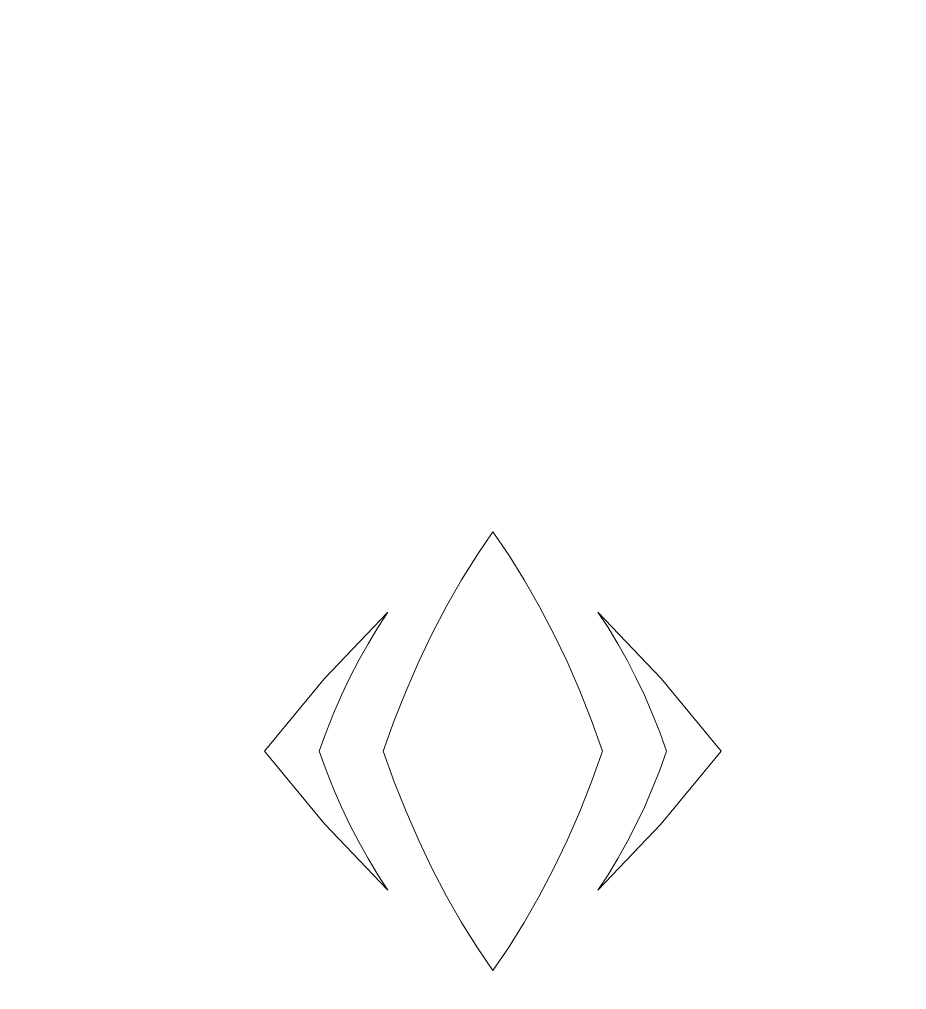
# Model space of a CAD drawing. Header units: centimetres. Extents: x -9.1 to 5.1, y -12.3 to 13.3.
# Drawn here: x -7.214 to -5.335, y -10.364 to -8.308 of the extents above; entities that cross this region are included whole.
import ezdxf

# ---------------------------------------------------------------- set-up
doc = ezdxf.new("R2010")
doc.units = ezdxf.units.CM
doc.header["$MEASUREMENT"] = 0
doc.layers.add('layer 1', color=7, linetype='Continuous')

msp = doc.modelspace()

# ---------------------------------------------------------------- linework, layer by layer
at = {"layer": 'layer 1', "color": 242, "lineweight": 9}
for points, knots in [([(5.08841, -12.32848), (5.08841, -12.32848), (-9.09402, -12.32848), (-9.09402, -12.32848), (-9.09402, -12.32848), (-9.09402, -12.32848), (-9.09402, 0.32731), (-9.09402, 0.32731), (-9.09402, 0.32731), (-9.09402, 0.32731), (5.0911, 0.32731), (5.0911, 0.32731), (5.0911, 0.32731), (5.0911, 0.32731), (5.0911, -12.32848), (5.0911, -12.32848), (5.0911, -12.32848), (5.0911, -12.32848), (5.08841, -12.32848), (5.08841, -12.32848)], [0, 0, 0, 0, 0.1666667, 0.1666667, 0.1666667, 0.1666667, 0.3333333, 0.3333333, 0.3333333, 0.3333333, 0.5, 0.5, 0.5, 0.5, 0.6666667, 0.6666667, 0.6666667, 0.6666667, 1, 1, 1, 1]), ([(-6.21106, -10.32358), (-6.21106, -10.32358), (-6.24381, -10.27533), (-6.24381, -10.27533), (-6.24381, -10.27533), (-6.24381, -10.27533), (-6.27731, -10.22154), (-6.27731, -10.22154), (-6.27731, -10.22154), (-6.27731, -10.22154), (-6.30922, -10.16568), (-6.30922, -10.16568), (-6.30922, -10.16568), (-6.30922, -10.16568), (-6.33947, -10.10787), (-6.33947, -10.10787), (-6.33947, -10.10787), (-6.33947, -10.10787), (-6.36805, -10.04815), (-6.36805, -10.04815), (-6.36805, -10.04815), (-6.36805, -10.04815), (-6.39491, -9.98662), (-6.39491, -9.98662), (-6.39491, -9.98662), (-6.39491, -9.98662), (-6.42, -9.92336), (-6.42, -9.92336), (-6.42, -9.92336), (-6.42, -9.92336), (-6.44329, -9.85846), (-6.44329, -9.85846), (-6.44329, -9.85846), (-6.44329, -9.85846), (-6.42, -9.79355), (-6.42, -9.79355), (-6.42, -9.79355), (-6.42, -9.79355), (-6.39491, -9.73031), (-6.39491, -9.73031), (-6.39491, -9.73031), (-6.39491, -9.73031), (-6.36805, -9.66878), (-6.36805, -9.66878), (-6.36805, -9.66878), (-6.36805, -9.66878), (-6.33947, -9.60906), (-6.33947, -9.60906), (-6.33947, -9.60906), (-6.33947, -9.60906), (-6.30922, -9.55123), (-6.30922, -9.55123), (-6.30922, -9.55123), (-6.30922, -9.55123), (-6.27731, -9.49539), (-6.27731, -9.49539), (-6.27731, -9.49539), (-6.27731, -9.49539), (-6.24381, -9.44158), (-6.24381, -9.44158), (-6.24381, -9.44158), (-6.24381, -9.44158), (-6.21106, -9.39334), (-6.21106, -9.39334), (-6.21106, -9.39334), (-6.21106, -9.39334), (-6.17833, -9.44158), (-6.17833, -9.44158), (-6.17833, -9.44158), (-6.17833, -9.44158), (-6.14483, -9.49539), (-6.14483, -9.49539), (-6.14483, -9.49539), (-6.14483, -9.49539), (-6.11293, -9.55123), (-6.11293, -9.55123), (-6.11293, -9.55123), (-6.11293, -9.55123), (-6.08267, -9.60906), (-6.08267, -9.60906), (-6.08267, -9.60906), (-6.08267, -9.60906), (-6.05409, -9.66878), (-6.05409, -9.66878), (-6.05409, -9.66878), (-6.05409, -9.66878), (-6.02723, -9.73031), (-6.02723, -9.73031), (-6.02723, -9.73031), (-6.02723, -9.73031), (-6.00214, -9.79355), (-6.00214, -9.79355), (-6.00214, -9.79355), (-6.00214, -9.79355), (-5.97885, -9.85846), (-5.97885, -9.85846), (-5.97885, -9.85846), (-5.97885, -9.85846), (-6.00214, -9.92336), (-6.00214, -9.92336), (-6.00214, -9.92336), (-6.00214, -9.92336), (-6.02723, -9.98662), (-6.02723, -9.98662), (-6.02723, -9.98662), (-6.02723, -9.98662), (-6.05409, -10.04815), (-6.05409, -10.04815), (-6.05409, -10.04815), (-6.05409, -10.04815), (-6.08267, -10.10787), (-6.08267, -10.10787), (-6.08267, -10.10787), (-6.08267, -10.10787), (-6.11293, -10.16568), (-6.11293, -10.16568), (-6.11293, -10.16568), (-6.11293, -10.16568), (-6.14483, -10.22154), (-6.14483, -10.22154), (-6.14483, -10.22154), (-6.14483, -10.22154), (-6.17833, -10.27533), (-6.17833, -10.27533), (-6.17833, -10.27533), (-6.17833, -10.27533), (-6.21106, -10.32358), (-6.21106, -10.32358)], [0, 0, 0, 0, 0.030303, 0.030303, 0.030303, 0.030303, 0.0606061, 0.0606061, 0.0606061, 0.0606061, 0.0909091, 0.0909091, 0.0909091, 0.0909091, 0.1212121, 0.1212121, 0.1212121, 0.1212121, 0.1515152, 0.1515152, 0.1515152, 0.1515152, 0.1818182, 0.1818182, 0.1818182, 0.1818182, 0.2121212, 0.2121212, 0.2121212, 0.2121212, 0.2424242, 0.2424242, 0.2424242, 0.2424242, 0.2727273, 0.2727273, 0.2727273, 0.2727273, 0.3030303, 0.3030303, 0.3030303, 0.3030303, 0.3333333, 0.3333333, 0.3333333, 0.3333333, 0.3636364, 0.3636364, 0.3636364, 0.3636364, 0.3939394, 0.3939394, 0.3939394, 0.3939394, 0.4242424, 0.4242424, 0.4242424, 0.4242424, 0.4545455, 0.4545455, 0.4545455, 0.4545455, 0.4848485, 0.4848485, 0.4848485, 0.4848485, 0.5151515, 0.5151515, 0.5151515, 0.5151515, 0.5454545, 0.5454545, 0.5454545, 0.5454545, 0.5757576, 0.5757576, 0.5757576, 0.5757576, 0.6060606, 0.6060606, 0.6060606, 0.6060606, 0.6363636, 0.6363636, 0.6363636, 0.6363636, 0.6666667, 0.6666667, 0.6666667, 0.6666667, 0.6969697, 0.6969697, 0.6969697, 0.6969697, 0.7272727, 0.7272727, 0.7272727, 0.7272727, 0.7575758, 0.7575758, 0.7575758, 0.7575758, 0.7878788, 0.7878788, 0.7878788, 0.7878788, 0.8181818, 0.8181818, 0.8181818, 0.8181818, 0.8484848, 0.8484848, 0.8484848, 0.8484848, 0.8787879, 0.8787879, 0.8787879, 0.8787879, 0.9090909, 0.9090909, 0.9090909, 0.9090909, 0.9393939, 0.9393939, 0.9393939, 0.9393939, 1, 1, 1, 1]), ([(-6.43341, -9.56388), (-6.43341, -9.56388), (-6.45502, -9.59666), (-6.45502, -9.59666), (-6.45502, -9.59666), (-6.45502, -9.59666), (-6.47571, -9.63071), (-6.47571, -9.63071), (-6.47571, -9.63071), (-6.47571, -9.63071), (-6.49543, -9.66594), (-6.49543, -9.66594), (-6.49543, -9.66594), (-6.49543, -9.66594), (-6.5142, -9.70234), (-6.5142, -9.70234), (-6.5142, -9.70234), (-6.5142, -9.70234), (-6.53195, -9.73982), (-6.53195, -9.73982), (-6.53195, -9.73982), (-6.53195, -9.73982), (-6.54871, -9.77837), (-6.54871, -9.77837), (-6.54871, -9.77837), (-6.54871, -9.77837), (-6.56442, -9.81792), (-6.56442, -9.81792), (-6.56442, -9.81792), (-6.56442, -9.81792), (-6.57906, -9.85846), (-6.57906, -9.85846), (-6.57906, -9.85846), (-6.57906, -9.85846), (-6.5644, -9.89899), (-6.5644, -9.89899), (-6.5644, -9.89899), (-6.5644, -9.89899), (-6.54871, -9.93856), (-6.54871, -9.93856), (-6.54871, -9.93856), (-6.54871, -9.93856), (-6.53195, -9.97709), (-6.53195, -9.97709), (-6.53195, -9.97709), (-6.53195, -9.97709), (-6.5142, -10.01459), (-6.5142, -10.01459), (-6.5142, -10.01459), (-6.5142, -10.01459), (-6.49543, -10.05097), (-6.49543, -10.05097), (-6.49543, -10.05097), (-6.49543, -10.05097), (-6.47571, -10.08621), (-6.47571, -10.08621), (-6.47571, -10.08621), (-6.47571, -10.08621), (-6.45502, -10.12025), (-6.45502, -10.12025), (-6.45502, -10.12025), (-6.45502, -10.12025), (-6.43341, -10.15305), (-6.43341, -10.15305), (-6.43341, -10.15305), (-6.43341, -10.15305), (-6.5676, -10.01248), (-6.5676, -10.01248), (-6.5676, -10.01248), (-6.5676, -10.01248), (-6.69503, -9.85846), (-6.69503, -9.85846), (-6.69503, -9.85846), (-6.69503, -9.85846), (-6.5676, -9.70445), (-6.5676, -9.70445), (-6.5676, -9.70445), (-6.5676, -9.70445), (-6.43341, -9.56388), (-6.43341, -9.56388)], [0, 0, 0, 0, 0.047619, 0.047619, 0.047619, 0.047619, 0.0952381, 0.0952381, 0.0952381, 0.0952381, 0.1428571, 0.1428571, 0.1428571, 0.1428571, 0.1904762, 0.1904762, 0.1904762, 0.1904762, 0.2380952, 0.2380952, 0.2380952, 0.2380952, 0.2857143, 0.2857143, 0.2857143, 0.2857143, 0.3333333, 0.3333333, 0.3333333, 0.3333333, 0.3809524, 0.3809524, 0.3809524, 0.3809524, 0.4285714, 0.4285714, 0.4285714, 0.4285714, 0.4761905, 0.4761905, 0.4761905, 0.4761905, 0.5238095, 0.5238095, 0.5238095, 0.5238095, 0.5714286, 0.5714286, 0.5714286, 0.5714286, 0.6190476, 0.6190476, 0.6190476, 0.6190476, 0.6666667, 0.6666667, 0.6666667, 0.6666667, 0.7142857, 0.7142857, 0.7142857, 0.7142857, 0.7619048, 0.7619048, 0.7619048, 0.7619048, 0.8095238, 0.8095238, 0.8095238, 0.8095238, 0.8571429, 0.8571429, 0.8571429, 0.8571429, 0.9047619, 0.9047619, 0.9047619, 0.9047619, 1, 1, 1, 1]), ([(-5.98873, -9.56388), (-5.98873, -9.56388), (-5.85454, -9.70445), (-5.85454, -9.70445), (-5.85454, -9.70445), (-5.85454, -9.70445), (-5.72711, -9.85846), (-5.72711, -9.85846), (-5.72711, -9.85846), (-5.72711, -9.85846), (-5.85454, -10.01248), (-5.85454, -10.01248), (-5.85454, -10.01248), (-5.85454, -10.01248), (-5.98873, -10.15305), (-5.98873, -10.15305), (-5.98873, -10.15305), (-5.98873, -10.15305), (-5.96712, -10.12025), (-5.96712, -10.12025), (-5.96712, -10.12025), (-5.96712, -10.12025), (-5.94643, -10.08621), (-5.94643, -10.08621), (-5.94643, -10.08621), (-5.94643, -10.08621), (-5.92671, -10.05097), (-5.92671, -10.05097), (-5.92671, -10.05097), (-5.92671, -10.05097), (-5.90794, -10.01459), (-5.90794, -10.01459), (-5.90794, -10.01459), (-5.90794, -10.01459), (-5.89019, -9.97709), (-5.89019, -9.97709), (-5.89019, -9.97709), (-5.89019, -9.97709), (-5.87343, -9.93856), (-5.87343, -9.93856), (-5.87343, -9.93856), (-5.87343, -9.93856), (-5.85773, -9.89899), (-5.85773, -9.89899), (-5.85773, -9.89899), (-5.85773, -9.89899), (-5.84308, -9.85846), (-5.84308, -9.85846), (-5.84308, -9.85846), (-5.84308, -9.85846), (-5.85772, -9.81792), (-5.85772, -9.81792), (-5.85772, -9.81792), (-5.85772, -9.81792), (-5.87343, -9.77837), (-5.87343, -9.77837), (-5.87343, -9.77837), (-5.87343, -9.77837), (-5.89019, -9.73982), (-5.89019, -9.73982), (-5.89019, -9.73982), (-5.89019, -9.73982), (-5.90794, -9.70234), (-5.90794, -9.70234), (-5.90794, -9.70234), (-5.90794, -9.70234), (-5.92671, -9.66594), (-5.92671, -9.66594), (-5.92671, -9.66594), (-5.92671, -9.66594), (-5.94643, -9.63071), (-5.94643, -9.63071), (-5.94643, -9.63071), (-5.94643, -9.63071), (-5.96712, -9.59666), (-5.96712, -9.59666), (-5.96712, -9.59666), (-5.96712, -9.59666), (-5.98873, -9.56388), (-5.98873, -9.56388)], [0, 0, 0, 0, 0.047619, 0.047619, 0.047619, 0.047619, 0.0952381, 0.0952381, 0.0952381, 0.0952381, 0.1428571, 0.1428571, 0.1428571, 0.1428571, 0.1904762, 0.1904762, 0.1904762, 0.1904762, 0.2380952, 0.2380952, 0.2380952, 0.2380952, 0.2857143, 0.2857143, 0.2857143, 0.2857143, 0.3333333, 0.3333333, 0.3333333, 0.3333333, 0.3809524, 0.3809524, 0.3809524, 0.3809524, 0.4285714, 0.4285714, 0.4285714, 0.4285714, 0.4761905, 0.4761905, 0.4761905, 0.4761905, 0.5238095, 0.5238095, 0.5238095, 0.5238095, 0.5714286, 0.5714286, 0.5714286, 0.5714286, 0.6190476, 0.6190476, 0.6190476, 0.6190476, 0.6666667, 0.6666667, 0.6666667, 0.6666667, 0.7142857, 0.7142857, 0.7142857, 0.7142857, 0.7619048, 0.7619048, 0.7619048, 0.7619048, 0.8095238, 0.8095238, 0.8095238, 0.8095238, 0.8571429, 0.8571429, 0.8571429, 0.8571429, 0.9047619, 0.9047619, 0.9047619, 0.9047619, 1, 1, 1, 1])]:
    msp.add_open_spline(points, degree=3, knots=knots, dxfattribs=at)

doc.saveas('drawing.dxf')
